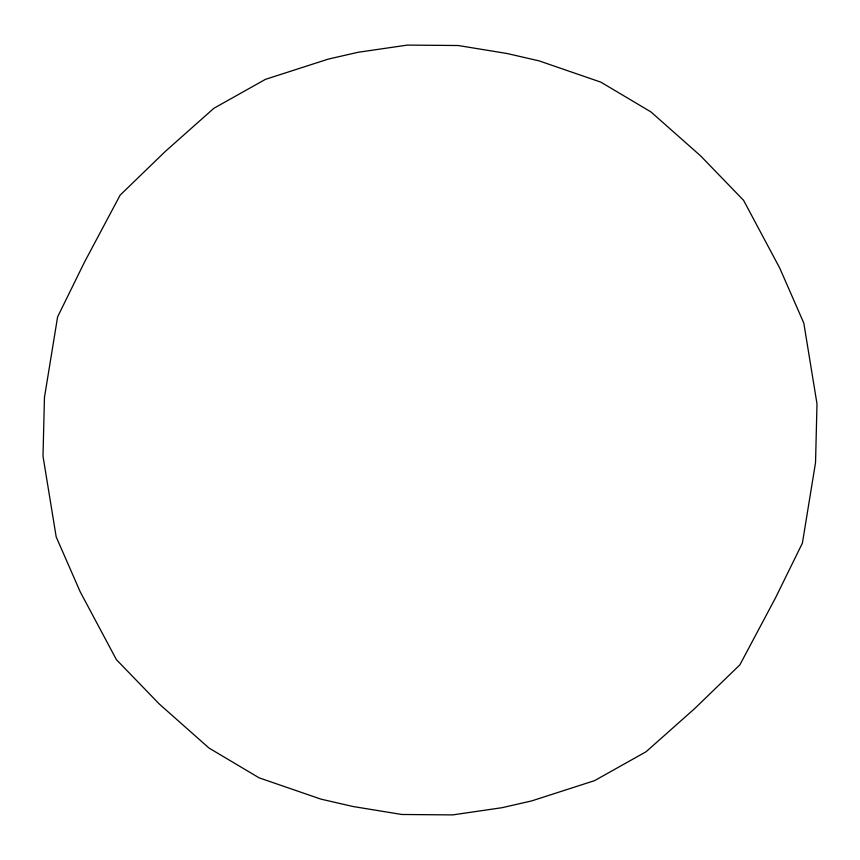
<?xml version="1.0" encoding="UTF-8"?>
<svg xmlns="http://www.w3.org/2000/svg" width="860" height="860" viewBox="0 0 860 860"><rect width="100%" height="100%" fill="white"/><g stroke="black" fill="none" stroke-linecap="round" stroke-linejoin="round"><path stroke-width="1.29" d="M44.462 397.427L43 456.144L56.19 536.898L80.249 591.895L116.422 659.674L159.358 704.082L209.023 748.06L259.139 777.849L320.909 799.123L352.858 806.476L401.792 814.484L452.639 814.904L501.95 807.712L531.76 800.886L594.561 780.643L646.139 751.704L694.719 708.543L739.858 664.866L775.602 597.689L802.401 543.111L815.538 462.572L817 403.856L803.81 323.102L779.751 268.105L743.577 200.326L700.642 155.918L650.977 111.94L600.861 82.151L539.091 60.877L507.142 53.524L458.208 45.516L407.361 45.096L358.05 52.288L328.24 59.114L265.439 79.356L213.861 108.295L165.281 151.457L120.142 195.134L84.398 262.311L57.598 316.888L44.462 397.427"/></g></svg>
